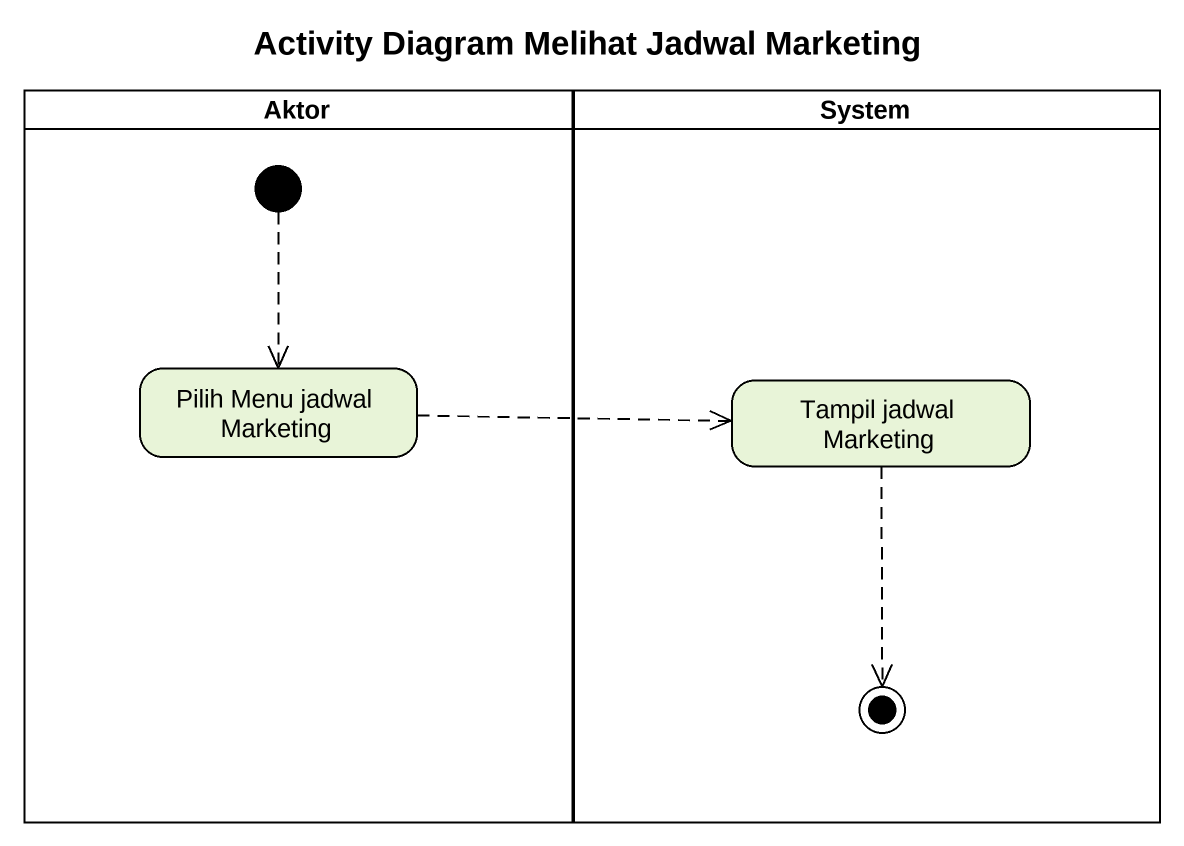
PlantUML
@startuml
title Activity Diagram Melihat Jadwal Marketing
hide empty description
state Aktor <<partition>> {
  state "Pilih Menu jadwal Marketing" as Pilih_Menu_jadwal_Marketing
  [*] -[dashed]-> Pilih_Menu_jadwal_Marketing
}
state System <<partition>> {
  state "Tampil jadwal Marketing" as Tampil_jadwal_Marketing
  Tampil_jadwal_Marketing -[dashed]-> [*]
}
Pilih_Menu_jadwal_Marketing -right[dashed]-> Tampil_jadwal_Marketing
@enduml
